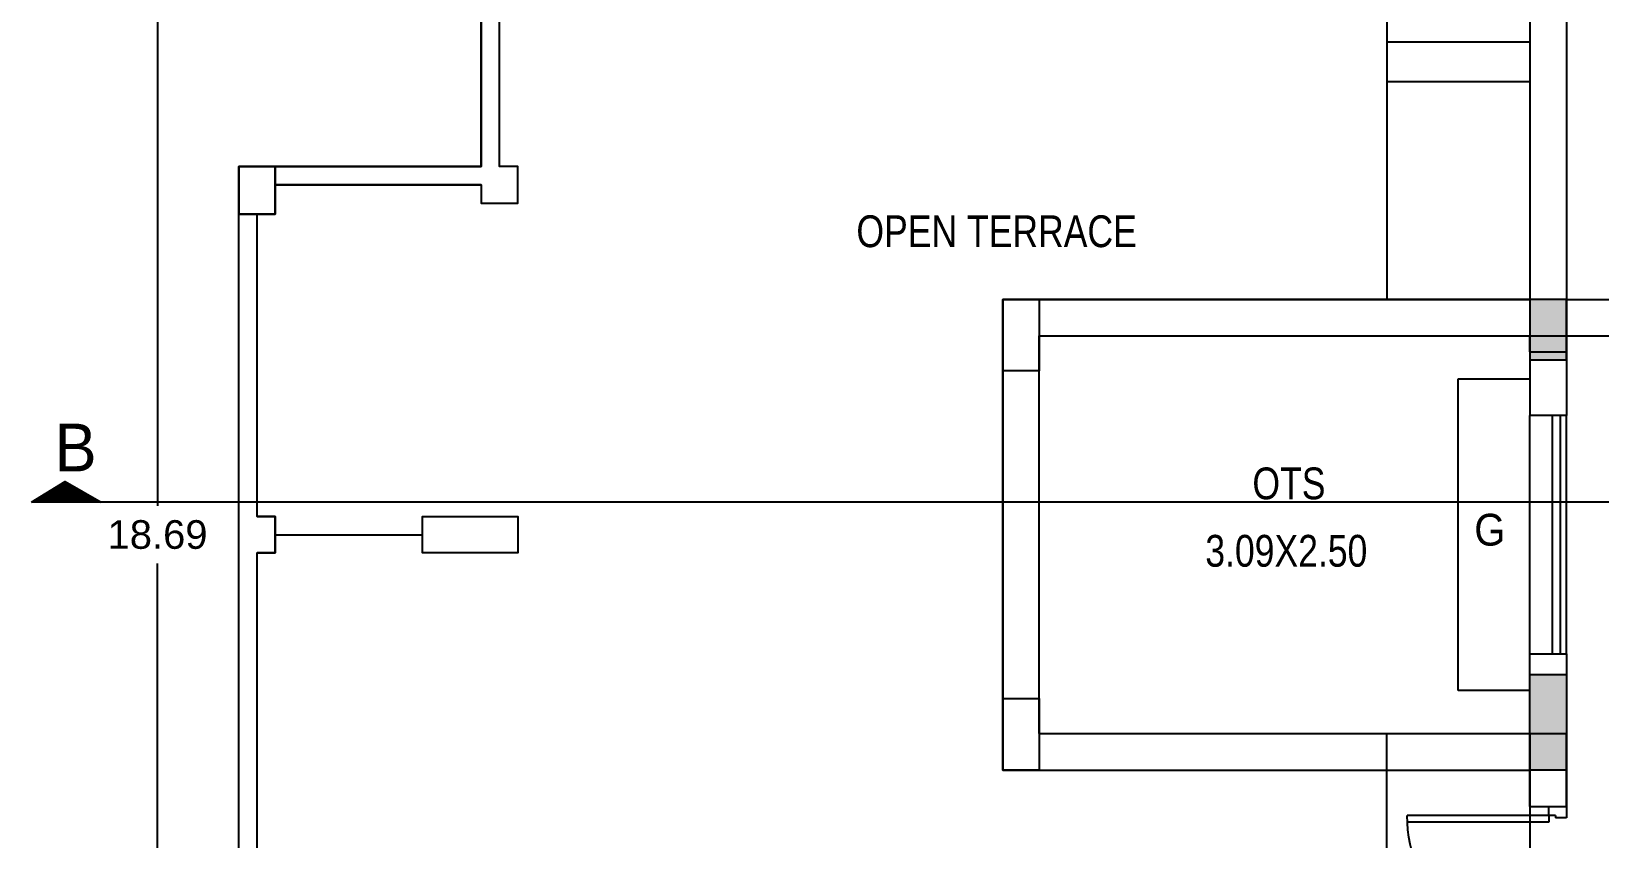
# Model space of a CAD drawing. Header units: metres. Extents: x 10 to 343, y 349 to 530.
# Drawn here: x 279.68 to 289.55, y 435.27 to 440.34 of the extents above; entities that cross this region are included whole.
import ezdxf

# ---------------------------------------------------------------- set-up
doc = ezdxf.new("R2010")
doc.units = ezdxf.units.M
for name, pattern in [('CENTER2', [1.125, 0.75, -0.125, 0.125, -0.125]), ('DASHED2', [0.375, 0.25, -0.125]), ('HIDDEN', [0.375, 0.25, -0.125])]:
    doc.linetypes.add(name, pattern=pattern)
doc.layers.add('BLK_2_FLR_5_ROOF_AREA', color=54, linetype='Continuous')
doc.styles.add('m', font='micross.ttf', dxfattribs={"width": 0.9, "height": 350})
doc.styles.get("Standard").update_dxf_attribs({"font": 'arial.ttf'})
doc.styles.add('style1', font='micross.ttf')
doc.styles.add('style10', font='micross.ttf', dxfattribs={"width": 0.8, "height": 150})
doc.dimstyles.get("Standard").update_dxf_attribs({"dimtxt": 0.18, "dimasz": 0.18, "dimexe": 0.18, "dimexo": 0.0625, "dimgap": 0.09, "dimtad": 0, "dimtih": 1, "dimtoh": 1, "dimzin": 0, "dimdsep": 46, "dimtxsty": 'Standard', "dimcen": 0.09, "dimadec": 0, "dimazin": 0, "dimtfac": 1, "dimtofl": 0, "dimtmove": 0, "dimatfit": 3, "dimfxl": 0, "dimtolj": 1, "dimtzin": 0, "dimarcsym": 0})

# ---------------------------------------------------------------- blocks, each defined once
blk = doc.blocks.new('*D37')
at = {"color": 0, "lineweight": -2, "ltscale": 400}
for p, q in [((281.6373, 446.5226), (280.2956, 446.5226)), ((280.4756, 446.3426), (280.4756, 437.3595)), ((280.4756, 428.0126), (280.4756, 436.9957)), ((281.6373, 427.8326), (280.2956, 427.8326))]:
    blk.add_line(p, q, dxfattribs=at)
at = {"color": 0, "ltscale": 400}
for points in [[(280.4456, 446.3426), (280.5056, 446.3426), (280.4756, 446.5226)], [(280.4456, 428.0126), (280.5056, 428.0126), (280.4756, 427.8326)]]:
    blk.add_solid(points, dxfattribs=at)
at = {"layer": 'Defpoints', "color": 0, "ltscale": 400}
for p in [(280.4756, 446.5226), (281.6998, 446.5226), (281.6998, 427.8326)]:
    blk.add_point(p, dxfattribs=at)
at = {"color": 0, "ltscale": 400, "insert": (280.4756, 437.1776), "char_height": 0.18, "attachment_point": 5}
blk.add_mtext('\\A1;18.69', dxfattribs=at)

msp = doc.modelspace()

# ---------------------------------------------------------------- hatches: boundary and pattern name
at = {"linetype": 'ByBlock'}
for points in [[(289.3362, 438.2776), (289.1062, 438.2776), (289.1062, 438.6576), (289.3362, 438.6576)], [(289.3362, 435.6976), (289.3362, 436.2976), (289.1062, 436.2976), (289.1062, 435.8126), (289.1062, 435.6976)]]:
    msp.add_hatch(color=256, dxfattribs=at).paths.add_polyline_path(points)
at = {"ltscale": 400}
h = msp.add_hatch(dxfattribs=at)
h.set_pattern_fill('DOTS', color=256, scale=0.1, style=0)
h.set_pattern_definition([(7e-15, (375.625016, 454.785127), (0.003125, 0.00625), [0, -0.00625])])
h.paths.add_polyline_path([(279.8954, 437.5124), (279.6821, 437.3814), (280.1216, 437.3814)])

# ---------------------------------------------------------------- linework, layer by layer
for p, q in [((289.1062, 443.1506), (289.1062, 437.9276)), ((289.3362, 440.4076), (289.3362, 437.9276)), ((285.7912, 435.6976), (285.7912, 438.6576)), ((285.7912, 438.6576), (289.1062, 438.6576)), ((289.3362, 438.6576), (289.3362, 438.4276)), ((286.0212, 435.9276), (286.0212, 438.4276)), ((286.0212, 438.4276), (289.1062, 438.4276)), ((289.1062, 438.3276), (289.1062, 438.4276)), ((289.3362, 438.3276), (289.3362, 438.4276)), ((289.1062, 438.3276), (289.3362, 438.3276)), ((289.1062, 436.4276), (289.1062, 437.9276)), ((289.3362, 437.9276), (289.1062, 437.9276)), ((289.2487, 436.4276), (289.2487, 437.9276)), ((289.2987, 436.4276), (289.2987, 437.9276)), ((289.3362, 436.4276), (289.3362, 437.9276)), ((289.1062, 435.4676), (289.1062, 436.4276)), ((289.1062, 436.4276), (289.3362, 436.4276)), ((289.3362, 436.4276), (289.3362, 435.4676)), ((286.0212, 435.9276), (289.1062, 435.9276)), ((289.1062, 435.9276), (289.3362, 435.9276)), ((289.1062, 435.9276), (289.1062, 435.4676)), ((289.3362, 435.4676), (289.3362, 435.9276)), ((285.7912, 435.6976), (289.1062, 435.6976)), ((289.1062, 435.4676), (289.3362, 435.4676))]:
    msp.add_line(p, q, dxfattribs=at)
for p, q in [((288.2062, 442.0276), (288.2062, 438.6576)), ((282.5112, 440.4926), (282.5112, 439.4926)), ((282.6262, 439.4926), (282.6262, 440.5274)), ((288.2062, 440.2776), (289.1062, 440.2776)), ((288.2062, 440.0276), (289.1062, 440.0276)), ((280.9862, 434.8626), (280.9862, 439.4926)), ((282.5112, 439.3776), (281.2162, 439.3776)), ((281.1012, 437.2926), (281.1012, 439.1926)), ((282.1412, 437.2926), (282.7412, 437.2926)), ((282.1412, 437.0626), (282.1412, 437.2926)), ((282.7412, 437.2926), (282.7412, 437.0626)), ((281.2162, 437.1776), (282.1412, 437.1776)), ((281.1012, 435.1626), (281.1012, 437.0626)), ((282.7412, 437.0626), (282.1412, 437.0626)), ((289.2251, 435.4121), (289.2251, 435.4676)), ((289.3362, 435.4676), (289.3362, 435.3982)), ((289.2251, 435.4121), (288.3352, 435.4121)), ((289.2251, 435.3704), (288.3362, 435.3704)), ((289.2668, 435.4121), (289.2251, 435.4121)), ((289.2251, 435.4121), (289.2251, 435.3704)), ((289.2668, 435.4121), (289.2668, 435.3982)), ((289.3362, 435.3982), (289.2668, 435.3982))]:
    msp.add_line(p, q)
at = {"linetype": 'DASHED2', "ltscale": 400}
for p, q in [((289.3362, 438.6576), (291.6262, 438.6576)), ((289.3362, 438.4276), (291.6262, 438.4276)), ((288.6562, 436.1976), (288.6562, 438.1576)), ((288.6562, 438.1576), (289.1062, 438.1576)), ((289.1062, 436.1976), (288.6562, 436.1976)), ((288.2062, 434.2376), (288.2062, 435.9276))]:
    msp.add_line(p, q, dxfattribs=at)
at = {"linetype": 'CENTER2', "ltscale": 400}
msp.add_line((300.0294, 437.3814), (279.6821, 437.3814), dxfattribs=at)
for points in [[(289.1062, 443.0426), (289.1062, 438.6576), (285.7912, 438.6576), (285.7912, 435.6976), (289.1062, 435.6976)], [(281.1012, 435.1626), (281.1012, 437.0626), (281.2162, 437.0626), (281.2162, 437.2926), (281.1012, 437.2926), (281.1012, 439.1926), (281.2162, 439.1926), (281.2162, 439.3776), (282.5112, 439.3776), (282.5112, 439.2626), (282.7412, 439.2626), (282.7412, 439.4926), (282.6262, 439.4926), (282.6262, 440.4926)], [(282.5112, 439.4926), (280.9862, 439.4926)], [(282.5112, 439.3776), (282.5112, 439.2626), (282.7412, 439.2626), (282.7412, 439.4926), (282.6262, 439.4926)], [(281.2162, 439.2626), (281.2162, 439.2626), (281.2162, 439.3776)], [(281.1012, 437.2926), (281.2162, 437.2926), (281.2162, 437.0626), (281.1012, 437.0626)], [(289.1062, 435.6976), (289.1062, 434.2376)]]:
    msp.add_lwpolyline(points)
for points in [[(280.9862, 439.4926), (280.9862, 439.1926), (281.2162, 439.1926), (281.2162, 439.4926)], [(280.9862, 439.4926), (281.2162, 439.4926), (281.2162, 439.1926), (280.9862, 439.1926)], [(285.7912, 438.2076), (285.7912, 438.6576), (286.0212, 438.6576), (286.0212, 438.2076)], [(285.7912, 438.6576), (286.0212, 438.6576), (286.0212, 438.2076), (285.7912, 438.2076)], [(282.1412, 437.2926), (282.7412, 437.2926), (282.7412, 437.0626), (282.1412, 437.0626)]]:
    msp.add_lwpolyline(points, close=True)
at = {"linetype": 'ByBlock'}
for points in [[(280.9862, 439.4926), (281.2162, 439.4926), (281.2162, 439.1926), (280.9862, 439.1926)], [(286.0212, 438.2076), (285.7912, 438.2076), (285.7912, 438.6576), (286.0212, 438.6576)], [(289.1062, 438.2776), (289.3362, 438.2776), (289.3362, 438.6576), (289.1062, 438.6576)], [(282.1412, 437.0626), (282.1412, 437.2926), (282.7412, 437.2926), (282.7412, 437.0626)], [(289.1062, 436.2976), (289.3362, 436.2976), (289.3362, 435.6976), (289.1062, 435.6976)], [(286.0212, 435.6976), (285.7912, 435.6976), (285.7912, 436.1476), (286.0212, 436.1476)]]:
    msp.add_lwpolyline(points, close=True, dxfattribs=at)
at = {"ltscale": 400}
for points in [[(289.3362, 438.6576), (289.1062, 438.6576), (289.1062, 438.4276), (289.3362, 438.4276)], [(279.6821, 437.3814), (279.8954, 437.5124), (280.1216, 437.3814)]]:
    msp.add_lwpolyline(points, dxfattribs=at)
at = {"linetype": 'HIDDEN', "ltscale": 400, "extrusion": (0, 0, -1)}
msp.add_ellipse((289.2251, 435.4121), major_axis=(-0.6292, 0.6292), ratio=1, start_param=3.88015, end_param=5.497787, dxfattribs=at)
at = {"layer": 'BLK_2_FLR_5_ROOF_AREA', "color": 54}
msp.add_lwpolyline([(280.9862, 434.8626), (280.9862, 439.4926), (282.5112, 439.4926), (282.5112, 442.1276), (281.9112, 442.1276), (281.9112, 443.9426), (282.5112, 443.9426), (282.5112, 446.5226), (282.5112, 446.5226), (288.2712, 446.5226), (288.2712, 443.1576), (292.6912, 443.1576), (292.6912, 446.5226), (298.4512, 446.5226), (298.4512, 443.9426), (299.0512, 443.9426), (299.0512, 442.1276), (298.4512, 442.1276), (298.4512, 439.4926), (299.9762, 439.4926), (299.9762, 434.8626)], dxfattribs=at)

# ---------------------------------------------------------------- texts
for s, height, style, width, p in [('OPEN TERRACE', 0.2, 'm', 0.8, (284.871, 438.9858)), ('B ', 0.3, 'style10', 0.95, (279.8274, 437.576)), ('OTS', 0.2, 'm', 0.8, (287.3615, 437.4004)), ('G', 0.2, 'style1', 0.9, (288.7568, 437.1091)), ('3.09X2.50', 0.2, 'm', 0.8, (287.0652, 436.9764))]:
    msp.add_text(s, height=height, dxfattribs=dict(style=style, width=width)).set_placement(p)

# ---------------------------------------------------------------- dimensions: what is measured, and where the dimension line sits
at = {"ltscale": 400}
dim = msp.add_aligned_dim(p1=(281.6998, 427.8326), p2=(281.6998, 446.5226), distance=1.2243, dimstyle='Standard', dxfattribs=at)
dim.commit()
dim.dimension.update_dxf_attribs({"geometry": '*D37', "text_midpoint": (280.4756, 437.1776)})

doc.saveas('drawing.dxf')
